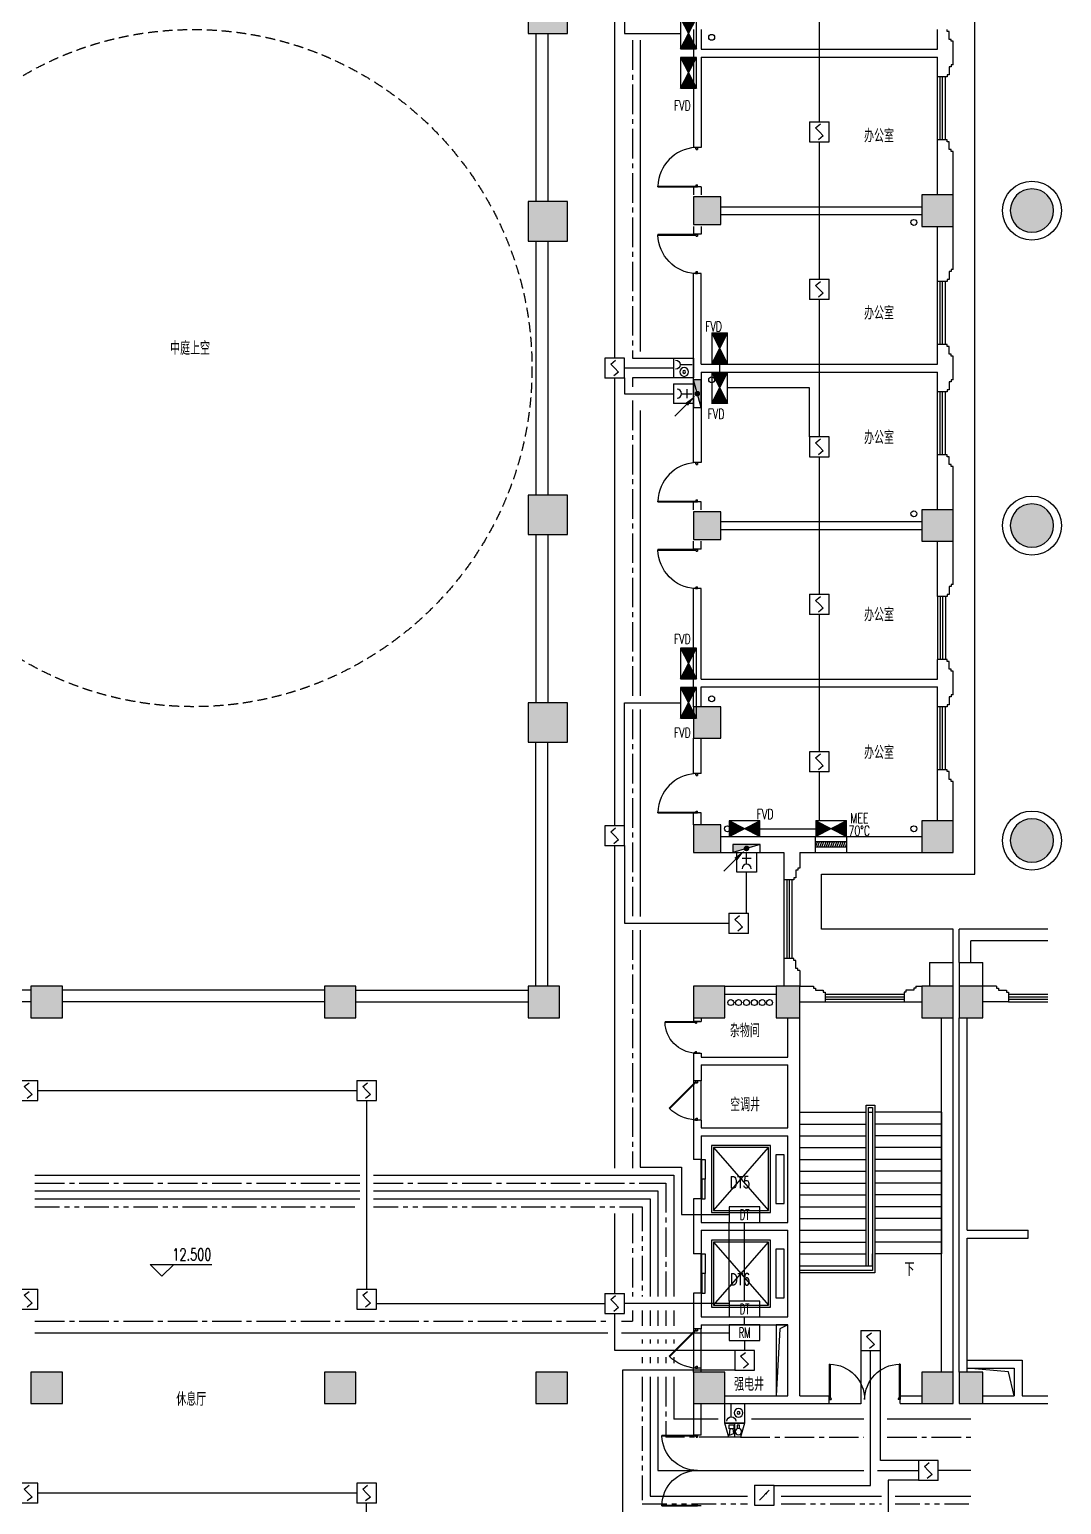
# Model space of a CAD drawing. Extents: x 190999 to 918899, y -200814 to 215286.
# Drawn here: x 704485 to 730699, y -165361 to -127896 of the extents above; entities that cross this region are included whole.
import ezdxf
from ezdxf.enums import TextEntityAlignment as Align

# ---------------------------------------------------------------- set-up
doc = ezdxf.new("R2010")
doc.units = 0
doc.header["$LTSCALE"] = 1000
doc.header["$MEASUREMENT"] = 0
for name, pattern in [('CENTER2', [1.125, 0.75, -0.125, 0.125, -0.125]), ('HIDDEN', [0.375, 0.25, -0.125]), ('PHANTOM2', [1.25, 0.625, -0.125, 0.125, -0.125, 0.125, -0.125])]:
    doc.linetypes.add(name, pattern=pattern)
for name, color, linetype in [('00-EQUIP', 3, 'Continuous'), ('00-LWIRE', 4, 'Continuous'), ('00-WIRE-4', 6, 'Continuous'), ('A-卫生间', 250, 'Continuous'), ('A-墙线', 2, 'Continuous'), ('A-外包装修', 250, 'Continuous'), ('A-外窗', 145, 'Continuous'), ('A-门', 167, 'Continuous'), ('COLUMN', 2, 'Continuous'), ('DIM_ELEV', 3, 'Continuous'), ('DIM_SYMB', 3, 'Continuous'), ('EQUIP_消火栓', 1, 'Continuous'), ('PUB_HATCH', 250, 'Continuous'), ('PUB_TEXT', 7, 'Continuous'), ('STAIR', 5, 'Continuous'), ('WALL', 2, 'Continuous'), ('WINDOW', 177, 'Continuous'), ('房间名称', 7, 'Continuous'), ('暖通-风-说明', 3, 'Continuous'), ('洞口线', 165, 'Continuous'), ('电井开洞', 97, 'Continuous'), ('雨水管', 151, 'Continuous')]:
    doc.layers.add(name, color=color, linetype=linetype)
doc.styles.add('_COMPLEX', font='COMPLEX.shx', dxfattribs={"width": 0.5})
doc.styles.add('_TCH_DIM', font='SIMPLEX', dxfattribs={"bigfont": 'GBCBIG'})
doc.styles.add('HZ-ZGBZ', font='romanc.shx', dxfattribs={"width": 0.65})
doc.styles.get("Standard").update_dxf_attribs({"font": 'simhei.ttf'})
doc.styles.add('XXK', font='romans.shx', dxfattribs={"width": 0.75, "bigfont": 'hzf.shx'})
doc.linetypes.add('4INE', pattern='A,1,-0.15,["4",XXK,S=0.3,R=0,X=-0.1,Y=-0.1],-0.25', length=1.4)
doc.linetypes.add('BIG-DLINE', pattern='A,1,-0.15,["D",XXK,S=0.2,R=0,X=-0.1,Y=-0.09],-0.2', length=1.35)

# ---------------------------------------------------------------- blocks, each defined once
blk = doc.blocks.new('m1800')
at = {"layer": 'A-墙线'}
for p, q in [((-900, -100), (-900, 100)), ((900, -100), (900, 100))]:
    blk.add_line(p, q, dxfattribs=at)
at = {"layer": 'A-门'}
for p, q in [((-900, 900), (-900, 0)), ((-900, 900), (-880, 900)), ((-880, 900), (-880, 50)), ((880, 900), (880, 50)), ((900, 900), (880, 900)), ((900, 900), (900, 0)), ((-900, 50), (-870, 50)), ((-900, 0), (-850, 0)), ((-870, 50), (-870, 30)), ((-870, 30), (-850, 30)), ((-850, 30), (-850, 0)), ((850, 30), (850, 0)), ((870, 30), (850, 30)), ((900, 0), (850, 0)), ((870, 50), (870, 30)), ((900, 50), (870, 50))]:
    blk.add_line(p, q, dxfattribs=at)
for centre, start, end in [((-900, 0), 0, 88.7267), ((900, 0), 91.2733, 180)]:
    blk.add_arc(centre, 900, start, end, dxfattribs=at)
blk = doc.blocks.new('$TwtSys$00000434')
for p, q in [((-0.5, 0.5), (-0.5, -0.5)), ((-0.5, -0.5), (0.5, 0.5)), ((0.5, 0.5), (-0.5, 0.5)), ((0.5, -0.5), (0.5, 0.5)), ((-0.5, -0.5), (0.5, -0.5))]:
    blk.add_line(p, q)
blk.add_solid([(0.5, -0.5), (0.5, 0.5), (-0.5, -0.5)])
blk = doc.blocks.new('bfm01')
at = {"layer": 'A-墙线'}
for p, q in [((-200, 0), (0, 0)), ((-200, -1000), (0, -1000))]:
    blk.add_line(p, q, dxfattribs=at)
at = {"layer": 'A-门'}
for p, q in [((-200, -1000), (-200, 0)), ((-100, 0), (-100, -50)), ((-70, -50), (-100, -50)), ((-50, -30), (-70, -30)), ((-70, -30), (-70, -50)), ((-64, -44), (-50, -30)), ((-64, -44), (603, -711)), ((-50, 0), (-50, -30)), ((-50, -30), (617, -697)), ((0, 0), (0, -1000)), ((-70, -950), (-100, -950)), ((-100, -1000), (-100, -950)), ((-50, -1000), (-100, -1000)), ((-70, -970), (-70, -950)), ((-50, -970), (-70, -970)), ((-50, -1000), (-50, -970))]:
    blk.add_line(p, q, dxfattribs=at)
blk.add_arc((-100, 0), 1000, 272.866, 315.8103, dxfattribs=at)
blk = doc.blocks.new('m1000')
at = {"layer": 'A-墙线'}
for p, q in [((0, 0), (0, 200)), ((1000, 0), (1000, 200))]:
    blk.add_line(p, q, dxfattribs=at)
at = {"layer": 'A-门'}
for p, q in [((0, 1100), (0, 100)), ((0, 1100), (20, 1100)), ((20, 1100), (20, 150)), ((0, 150), (30, 150)), ((0, 100), (50, 100)), ((30, 150), (30, 130)), ((30, 130), (50, 130)), ((50, 130), (50, 100)), ((950, 130), (950, 100)), ((970, 130), (950, 130)), ((1000, 100), (950, 100)), ((970, 150), (970, 130)), ((1000, 150), (970, 150)), ((1000, 150), (1000, 100))]:
    blk.add_line(p, q, dxfattribs=at)
blk.add_arc((0, 100), 1000, 2.866, 88.854, dxfattribs=at)
blk = doc.blocks.new('$WINLIB2D$00000039')
at = {"color": 0}
for p, q in [((0.5, 0.5), (-0.5, 0.5)), ((-0.5, 0.167), (0.5, 0.167)), ((-0.452, -0.167), (-0.5, 0.084)), ((-0.384, -0.167), (-0.448, 0.167)), ((-0.316, -0.167), (-0.38, 0.167)), ((-0.248, -0.167), (-0.312, 0.167)), ((-0.18, -0.167), (-0.244, 0.167)), ((-0.112, -0.167), (-0.176, 0.167)), ((-0.044, -0.167), (-0.108, 0.167)), ((0.024, -0.167), (-0.04, 0.167)), ((0.092, -0.167), (0.028, 0.167)), ((0.16, -0.167), (0.096, 0.167)), ((0.228, -0.167), (0.164, 0.167)), ((0.296, -0.167), (0.232, 0.167)), ((0.364, -0.167), (0.3, 0.167)), ((0.432, -0.167), (0.368, 0.167)), ((0.5, -0.167), (0.436, 0.167)), ((-0.5, -0.167), (0.5, -0.167)), ((0.5, -0.5), (-0.5, -0.5))]:
    blk.add_line(p, q, dxfattribs=at)
blk = doc.blocks.new('_FZH')
blk.add_lwpolyline([(-0.5, -0.5), (0.5, -0.5), (0.5, 0.5), (-0.5, 0.5)], close=True)
at = {"layer": 'PUB_HATCH'}
blk.add_solid([(-0.5, -0.5), (0.5, -0.5), (-0.5, 0.5), (0.5, 0.5)], dxfattribs=at)
blk = doc.blocks.new('_LINKPT1')
at = {"color": 0}
blk.add_line((0, 0), (0, 0), dxfattribs=at)
blk = doc.blocks.new('3S1KCGW2')
for p, q in [((0.5, 0.5), (-0.5, 0.5)), ((-0.5, 0.5), (-0.5, -0.5)), ((-0.2, 0.2), (0.05, 0.4)), ((0, 0), (-0.2, 0.2)), ((0, 0), (0.2, -0.2)), ((0.5, -0.5), (0.5, 0.5)), ((-0.5, -0.5), (0.5, -0.5)), ((0.2, -0.2), (-0.05, -0.4))]:
    blk.add_line(p, q)
at = {"const_width": 0.04, "flags": 128}
blk.add_lwpolyline([(-0.5, -0.5), (-0.5, 0.5), (0.5, 0.5), (0.5, -0.5)], close=True, dxfattribs=at)
at = {"xscale": 0.002, "yscale": 0.002, "zscale": 0.002}
for p in [(-0.5, 0), (0, 0.5), (0.5, 0), (0, -0.5)]:
    blk.add_blockref('_LINKPT1', p, dxfattribs=at)
at = {"flags": 9}
blk.add_attdef('A', (0, 0), '', height=0.00002, dxfattribs=at)
blk = doc.blocks.new('3T1W6ZCM')
for p, q in [((0.5, 0.5), (-0.5, 0.5)), ((-0.5, 0.5), (-0.5, -0.5)), ((-0.178, 0.172), (-0.178, -0.443)), ((0.5, -0.5), (0.5, 0.5)), ((-0.5, -0.5), (0.5, -0.5))]:
    blk.add_line(p, q)
at = {"const_width": 0.04}
blk.add_lwpolyline([(-0.5, 0.5), (-0.5, -0.5), (0.5, -0.5), (0.5, 0.5)], close=True, dxfattribs=at)
for radius in [0.222, 0.074]:
    blk.add_circle((0.197, -0.03), radius)
blk.add_arc((-0.178, 0.403), 0.231, 180, 0)
at = {"xscale": 0.002, "yscale": 0.002, "zscale": 0.002}
for p in [(-0.5, 0), (0, 0.5), (0.5, 0), (0, -0.5)]:
    blk.add_blockref('_LINKPT1', p, dxfattribs=at)
at = {"flags": 9}
blk.add_attdef('A', (0, 0), '', height=0.00002, dxfattribs=at)
blk = doc.blocks.new('J62IR8YJ')
for p, q in [((-0.5, 1), (0.5, 1)), ((-0.5, 0), (-0.5, 1)), ((0.5, 1), (0.5, 0)), ((0.5, 0), (-0.5, 0)), ((-0.231, 0.312), (0.231, 0.312)), ((0, 0.598), (0, 0.06))]:
    blk.add_line(p, q)
at = {"const_width": 0.04, "flags": 128}
blk.add_lwpolyline([(-0.5, 0), (-0.5, 1), (0.5, 1), (0.5, 0)], close=True, dxfattribs=at)
blk.add_arc((0, 0.829), 0.231, 180, 0)
at = {"xscale": 0.002, "yscale": 0.00200000000000955, "zscale": 0.002}
for p in [(0, 1), (-0.5, 0.5), (0, 0), (0.5, 0.5)]:
    blk.add_blockref('_LINKPT1', p, dxfattribs=at)
at = {"flags": 9}
blk.add_attdef('A', (0, 0), '', height=0.00002, dxfattribs=at)
blk = doc.blocks.new('6A2OE7N0')
for p, q in [((-0.3, 0.35), (-0.5, -0.35)), ((0.3, 0.35), (-0.3, 0.35)), ((-0.246, -0.061), (-0.286, 0.259)), ((-0.286, 0.259), (-0.046, 0.179)), ((-0.046, 0.179), (-0.086, -0.061)), ((0, 0.35), (0, -0.35)), ((0.5, -0.35), (0.3, 0.35)), ((-0.5, -0.35), (0.5, -0.35)), ((-0.286, -0.061), (-0.286, -0.261)), ((-0.046, -0.061), (-0.286, -0.061)), ((-0.286, -0.261), (-0.046, -0.261)), ((-0.046, -0.261), (-0.046, -0.061)), ((0.13, -0.244), (0.13, -0.072)), ((0.25, -0.244), (0.13, -0.244)), ((0.25, -0.072), (0.25, -0.244))]:
    blk.add_line(p, q)
at = {"const_width": 0.04, "flags": 128}
blk.add_lwpolyline([(-0.5, -0.35), (-0.3, 0.35), (0.3, 0.35), (0.5, -0.35)], close=True, dxfattribs=at)
blk.add_circle((0.19, 0.076), 0.16)
at = {"xscale": 0.002, "yscale": 0.002, "zscale": 0.002}
for p in [(-0.4, 0), (0, 0.35), (0.4, 0), (0, -0.35)]:
    blk.add_blockref('_LINKPT1', p, dxfattribs=at)
at = {"flags": 9}
blk.add_attdef('A', (0, 0), '', height=0.00002, dxfattribs=at)
blk = doc.blocks.new('6H2KALM6')
for p, q in [((-0.78, 0.4), (0.78, -0.4)), ((0.78, 0.4), (-0.78, -0.4)), ((0.78, 0.4), (-0.78, 0.4)), ((-0.78, 0.4), (-0.78, -0.4)), ((0.78, -0.4), (0.78, 0.4)), ((-0.78, -0.4), (0.78, -0.4))]:
    blk.add_line(p, q)
at = {"const_width": 0.04}
blk.add_lwpolyline([(-0.78, 0.4), (-0.78, -0.4), (0.78, -0.4), (0.78, 0.4)], close=True, dxfattribs=at)
for points in [[(-0.78, 0.4), (0, 0), (-0.78, -0.4)], [(0.78, 0.4), (0, 0), (0.78, -0.4)]]:
    blk.add_solid(points)
at = {"xscale": 0.002, "yscale": 0.002, "zscale": 0.002}
for p in [(-0.78, 0), (0, 0.4), (0.78, 0), (0, -0.4)]:
    blk.add_blockref('_LINKPT1', p, dxfattribs=at)
at = {"flags": 9}
blk.add_attdef('A', (0, 0), '', height=0.00002, dxfattribs=at)
blk = doc.blocks.new('3S2OQ2I8')
for p, q in [((-0.5, 0.5), (0.5, 0.5)), ((-0.5, -0.5), (-0.5, 0.5)), ((-0.25, -0.25), (0.25, 0.25)), ((0.5, 0.5), (0.5, -0.5)), ((0.5, -0.5), (-0.5, -0.5))]:
    blk.add_line(p, q)
at = {"const_width": 0.04, "flags": 128}
blk.add_lwpolyline([(-0.5, -0.5), (-0.5, 0.5), (0.5, 0.5), (0.5, -0.5)], close=True, dxfattribs=at)
blk.add_solid([(0.25, 0.25), (0.021, 0.097), (0.097, 0.029)])
at = {"xscale": 0.002, "yscale": 0.002, "zscale": 0.002}
for p in [(-0.5, 0), (0, 0.5), (0.5, 0), (0, -0.5)]:
    blk.add_blockref('_LINKPT1', p, dxfattribs=at)
at = {"flags": 9}
blk.add_attdef('A', (0, 0), '', height=0.00002, dxfattribs=at)
blk = doc.blocks.new('6A2DRK5Q')
for p, q in [((0.78, 0.4), (-0.78, 0.4)), ((-0.78, 0.4), (-0.78, -0.4)), ((0.78, -0.4), (0.78, 0.4)), ((-0.78, -0.4), (0.78, -0.4))]:
    blk.add_line(p, q)
at = {"xscale": 0.002, "yscale": 0.002, "zscale": 0.002}
for p in [(-0.78, 0), (0, 0.4), (0.78, 0), (0, -0.4)]:
    blk.add_blockref('_LINKPT1', p, dxfattribs=at)
at = {"style": '_COMPLEX', "width": 0.6, "flags": 8}
blk.add_attdef('$TEXT$', text='', height=0.52, dxfattribs=at).set_placement((0, 0), align=Align.MIDDLE_CENTER)
at = {"flags": 9}
blk.add_attdef('A', (0, 0), '', height=0.00002, dxfattribs=at)
blk = doc.blocks.new('_WRLD10L')
for p, q in [((1.15, 1.15), (0.55, 0.55)), ((0.104, 0.104), (0.104, 0.104)), ((-0.104, -0.104), (-0.104, -0.104))]:
    blk.add_line(p, q)
at = {"const_width": 0.142}
blk.add_lwpolyline([(-0.071, 0, 1), (0.071, 0, 1)], format="xyb", close=True, dxfattribs=at)
blk.add_solid([(0.62, 0.48), (0.48, 0.62), (0.1, 0.1)])
at = {"width": 0.8, "flags": 9}
blk.add_attdef('A', (0, 0), '', height=0.00002, dxfattribs=at)

msp = doc.modelspace()

# ---------------------------------------------------------------- hatches: boundary and pattern name
at = {"layer": 'PUB_HATCH'}
for points in [[(721348.5, -132846.3), (722048.5, -132846.3), (722048.5, -132146.3), (721348.5, -132146.3)], [(727148.5, -132896.3), (727948.5, -132896.3), (727948.5, -132096.3), (727148.5, -132096.3)], [(730498.5, -132496.3, 1), (729398.5, -132496.3, 1)], [(727148.5, -140096.3), (727148.5, -140896.3), (727948.5, -140896.3), (727948.5, -140096.3)], [(730498.5, -140496.3, 1), (729398.5, -140496.3, 1)], [(721348.5, -140146.3), (721348.5, -140846.3), (722048.5, -140846.3), (722048.5, -140146.3)], [(721348.5, -145096.3), (721348.5, -145896.3), (722048.5, -145896.3), (722048.5, -145096.3)], [(730498.5, -148496.3, 1), (729398.5, -148496.3, 1)], [(721348.5, -148096.3), (721348.5, -148796.3), (722048.5, -148796.3), (722048.5, -148096.3)], [(727148.5, -147996.3), (727148.5, -148796.3), (727948.5, -148796.3), (727948.5, -147996.3)], [(704520.6, -152196.3), (704520.6, -152996.3), (705320.6, -152996.3), (705320.6, -152196.3)], [(712776.5, -152196.3), (711976.5, -152196.3), (711976.5, -152996.3), (712776.5, -152996.3)], [(717148.5, -152196.3), (717148.5, -152996.3), (717948.5, -152996.3), (717948.5, -152196.3)], [(721348.5, -152196.3), (721348.5, -152996.3), (722148.5, -152996.3), (722148.5, -152196.3)], [(723448.5, -152196.3), (723448.5, -152996.3), (724048.5, -152996.3), (724048.5, -152196.3)], [(727148.5, -152196.3), (727148.5, -152996.3), (727948.5, -152996.3), (727948.5, -152196.3)], [(728098.5, -152196.3), (728098.5, -152996.3), (728698.5, -152996.3), (728698.5, -152196.3)], [(704520.6, -161996.3), (704520.6, -162796.3), (705320.6, -162796.3), (705320.6, -161996.3)], [(712776.5, -161996.3), (711976.5, -161996.3), (711976.5, -162796.3), (712776.5, -162796.3)], [(717348.5, -162796.3), (718148.5, -162796.3), (718148.5, -161996.3), (717348.5, -161996.3)], [(721348.5, -161996.3), (721348.5, -162796.3), (722148.5, -162796.3), (722148.5, -161996.3)], [(727148.5, -161996.3), (727148.5, -162796.3), (727948.5, -162796.3), (727948.5, -161996.3)], [(728098.5, -161996.3), (728098.5, -162796.3), (728698.5, -162796.3), (728698.5, -161996.3)]]:
    msp.add_hatch(color=256, dxfattribs=at).paths.add_polyline_path(points)

# ---------------------------------------------------------------- linework, layer by layer
at = {"layer": '00-WIRE-4'}
for p, q in [((719348.5, -136246.3), (719348.5, -124866.3)), ((719598.5, -124866.3), (719598.5, -127996.3)), ((724548.5, -130246.3), (724548.5, -126746.3)), ((719598.5, -127996.3), (721023.5, -127996.3)), ((724548.5, -134246.3), (724548.5, -130746.3)), ((724548.5, -138246.3), (724548.5, -134746.3)), ((719798.5, -136246.3), (720848.5, -136246.3)), ((720848.5, -136496.3), (719598.5, -136496.3)), ((722017, -136606.3), (722017, -136386.3)), ((719348.5, -148126.3), (719348.5, -136746.3)), ((719598.5, -136746.3), (719598.5, -137146.3)), ((720848.5, -136746.3), (719798.5, -136746.3)), ((724298.5, -136996.3), (722217, -136996.3)), ((724298.5, -138246.3), (724298.5, -136996.3)), ((719598.5, -137146.3), (720848.5, -137146.3)), ((724548.5, -142246.3), (724548.5, -138746.3)), ((724548.5, -146246.3), (724548.5, -142746.3)), ((719598.5, -148126.3), (719598.5, -144996.3)), ((719598.5, -144996.3), (721023.5, -144996.3)), ((724548.5, -147996.3), (724548.5, -146746.3)), ((722881.5, -148196.3), (724458.5, -148196.3)), ((719348.5, -156821.3), (719348.5, -148626.3)), ((719598.5, -148626.3), (719598.5, -150598)), ((722698.5, -150348), (722698.5, -149296.3)), ((719598.5, -150598), (722248.5, -150598)), ((704698.5, -154846.3), (712798.5, -154846.3)), ((713048.5, -155096.3), (713048.5, -159896.3)), ((704623.5, -157396.3), (712873.5, -157396.3)), ((713223.5, -157396.3), (720448.3, -157396.3)), ((720448.3, -157396.3), (720448.3, -160081.3)), ((719348.5, -160006.3), (719348.5, -157971.3)), ((722258.5, -160196.3), (722258.5, -158196.3)), ((713298.5, -160256.3), (719098.5, -160256.3)), ((722258.5, -160256.3), (719598.5, -160256.3)), ((719348.5, -161446.3), (719348.5, -160506.3)), ((720448.3, -160431.3), (720448.3, -160821.3)), ((722398.5, -161446.3), (719348.5, -161446.3)), ((720448.3, -161171.3), (720448.3, -161271.3)), ((722648.5, -161196.3), (722648.5, -161446.3)), ((725598.5, -161446.3), (725598.5, -162801.3)), ((725848.5, -164874.9), (725848.5, -161446.3)), ((726098.5, -164246.3), (726098.5, -161446.3)), ((720448.3, -161621.3), (720448.3, -161771.3)), ((722398.5, -161946.3), (719545.8, -161946.3)), ((719545.8, -161946.3), (719545.8, -170136.1)), ((720448.3, -162121.3), (720448.3, -164496.3)), ((725598.5, -162801.3), (722648.5, -162801.3)), ((727065.2, -164246.3), (726098.5, -164246.3)), ((720448.3, -164496.3), (725673.5, -164496.3)), ((726023.5, -164496.3), (727065.2, -164496.3)), ((726298.5, -164746.3), (726298.5, -167036.6)), ((727065.2, -164746.3), (726298.5, -164746.3)), ((728398.5, -164496.3), (727565.2, -164496.3)), ((712798.5, -165071.3), (704698.5, -165071.3)), ((723398.9, -164874.9), (725848.5, -164874.9)), ((713048.5, -169371.3), (713048.5, -165321.3))]:
    msp.add_line(p, q, dxfattribs=at)
at = {"layer": '00-WIRE-4', "linetype": 'CENTER2'}
for p, q in [((719798.5, -128171.3), (719798.5, -136246.3)), ((719798.5, -136746.3), (719798.5, -136971.3)), ((719798.5, -137321.3), (719798.5, -144821.3)), ((719798.5, -145171.3), (719798.5, -150423)), ((719798.5, -150773), (719798.5, -156821.3)), ((704623.5, -157196.3), (712873.5, -157196.3)), ((713223.5, -157196.3), (720648.5, -157196.3)), ((720648.5, -157196.3), (720648.5, -160081.3)), ((719798.5, -157971.3), (719798.5, -160081.3)), ((704623.5, -160706.3), (719173.5, -160706.3)), ((719523.5, -160706.3), (719798.5, -160706.3)), ((719798.5, -160431.3), (719798.5, -160706.3)), ((720648.5, -160431.3), (720648.5, -160821.3)), ((720648.5, -161171.3), (720648.5, -161271.3)), ((720648.5, -161621.3), (720648.5, -161771.3)), ((720648.5, -162121.3), (720648.5, -163646.3)), ((722248.5, -163646.3), (720648.5, -163646.3)), ((722543.1, -163646.3), (725673.5, -163646.3)), ((726273.5, -163646.3), (728398.5, -163646.3))]:
    msp.add_line(p, q, dxfattribs=at)
at = {"layer": '00-WIRE-4', "linetype": '4INE'}
for p, q in [((719998.5, -128171.3), (719998.5, -136071.3)), ((719998.5, -137571.3), (719998.5, -144821.3)), ((719998.5, -145171.3), (719998.5, -150423)), ((719998.5, -150773), (719998.5, -156796.3)), ((719998.5, -156796.3), (721048.5, -156796.3)), ((721048.5, -156796.3), (721048.5, -157996.3)), ((704623.5, -156996.3), (712873.5, -156996.3)), ((713223.5, -156996.3), (720848.5, -156996.3)), ((720848.5, -156996.3), (720848.5, -160081.3)), ((721048.5, -157996.3), (722258.5, -157996.3)), ((722648.5, -160196.3), (722648.5, -158196.3)), ((720848.5, -160431.3), (720848.5, -160821.3)), ((722648.5, -160796.3), (722648.5, -160596.3)), ((704623.5, -160996.3), (719173.5, -160996.3)), ((719523.5, -160996.3), (722258.5, -160996.3)), ((720848.5, -161171.3), (720848.5, -161271.3)), ((720848.5, -161621.3), (720848.5, -161771.3)), ((720848.5, -162121.3), (720848.5, -163196.3)), ((721973.5, -163196.3), (720848.5, -163196.3)), ((725673.5, -163196.3), (722823.5, -163196.3)), ((728398.5, -163196.3), (726273.5, -163196.3))]:
    msp.add_line(p, q, dxfattribs=at)
at = {"layer": '00-WIRE-4', "linetype": 'BIG-DLINE'}
for p, q in [((704623.5, -157596.3), (712873.5, -157596.3)), ((713223.5, -157596.3), (720248.3, -157596.3)), ((720248.3, -157596.3), (720248.3, -160081.3)), ((720248.3, -160431.3), (720248.3, -160821.3)), ((720248.3, -161171.3), (720248.3, -161271.3)), ((720248.3, -161621.3), (720248.3, -161771.3)), ((720248.3, -162121.3), (720248.3, -165146.3)), ((720248.3, -165146.3), (722723.9, -165146.3)), ((723573.9, -165146.3), (726123.5, -165146.3)), ((726473.5, -165146.3), (728398.5, -165146.3))]:
    msp.add_line(p, q, dxfattribs=at)
at = {"layer": '00-WIRE-4', "linetype": 'PHANTOM2'}
for p, q in [((704623.5, -157796.3), (712873.5, -157796.3)), ((713223.5, -157796.3), (720048.3, -157796.3)), ((720048.3, -157796.3), (720048.3, -160081.3)), ((720048.3, -160431.3), (720048.3, -160821.3)), ((720048.3, -161171.3), (720048.3, -161271.3)), ((720048.3, -161621.3), (720048.3, -161771.3)), ((720048.3, -162121.3), (720048.3, -165346.3)), ((720048.3, -165346.3), (722723.9, -165346.3)), ((723573.9, -165346.3), (726123.5, -165346.3)), ((726473.5, -165346.3), (728398.5, -165346.3))]:
    msp.add_line(p, q, dxfattribs=at)
at = {"layer": 'A-卫生间', "linetype": 'HIDDEN'}
msp.add_circle((708648.5, -136496.3), 8600, dxfattribs=at)
at = {"layer": 'A-墙线'}
for p, q in [((721348.5, -127896.3), (721348.5, -130896.3)), ((721548.5, -127896.3), (721548.5, -128396.3)), ((727548.5, -128396.3), (727548.5, -127896.3)), ((727798.5, -127946.3), (727798.5, -127896.3)), ((727848.5, -127946.3), (727798.5, -127946.3)), ((727848.5, -128146.3), (727848.5, -127946.3)), ((721548.5, -128396.3), (727548.5, -128396.3)), ((727898.5, -128146.3), (727848.5, -128146.3)), ((727898.5, -128196.3), (727898.5, -128146.3)), ((727948.5, -128196.3), (727898.5, -128196.3)), ((727948.5, -128796.3), (727948.5, -128196.3)), ((721548.5, -128596.3), (727548.5, -128596.3)), ((721548.5, -128596.3), (721548.5, -130896.3)), ((727548.5, -129096.3), (727548.5, -128596.3)), ((727898.5, -128846.3), (727848.5, -128846.3)), ((727848.5, -128846.3), (727848.5, -129046.3)), ((727948.5, -128796.3), (727898.5, -128796.3)), ((727898.5, -128796.3), (727898.5, -128846.3)), ((727798.5, -129096.3), (727548.5, -129096.3)), ((727798.5, -129046.3), (727798.5, -129096.3)), ((727848.5, -129046.3), (727798.5, -129046.3)), ((727548.5, -132096.3), (727548.5, -130696.3)), ((727798.5, -130696.3), (727548.5, -130696.3)), ((727798.5, -130746.3), (727798.5, -130696.3)), ((727848.5, -130746.3), (727798.5, -130746.3)), ((727848.5, -130946.3), (727848.5, -130746.3)), ((727898.5, -130946.3), (727848.5, -130946.3)), ((727898.5, -130996.3), (727898.5, -130946.3)), ((727948.5, -130996.3), (727898.5, -130996.3)), ((727948.5, -132096.3), (727948.5, -130996.3)), ((721348.5, -131896.3), (721348.5, -132096.3)), ((721548.5, -131896.3), (721548.5, -132096.3)), ((722048.5, -132396.3), (727148.5, -132396.3)), ((722048.5, -132596.3), (727148.5, -132596.3)), ((721348.5, -132896.3), (721348.5, -133096.3)), ((721548.5, -132896.3), (721548.5, -133096.3)), ((727548.5, -134296.3), (727548.5, -132896.3)), ((727948.5, -133996.3), (727948.5, -132896.3)), ((721348.5, -138896.3), (721348.5, -134096.3)), ((721548.5, -136396.3), (721548.5, -134096.3)), ((727898.5, -134046.3), (727848.5, -134046.3)), ((727848.5, -134046.3), (727848.5, -134246.3)), ((727948.5, -133996.3), (727898.5, -133996.3)), ((727898.5, -133996.3), (727898.5, -134046.3)), ((727798.5, -134296.3), (727548.5, -134296.3)), ((727798.5, -134246.3), (727798.5, -134296.3)), ((727848.5, -134246.3), (727798.5, -134246.3)), ((727548.5, -136396.3), (727548.5, -135896.3)), ((727798.5, -135896.3), (727548.5, -135896.3)), ((727798.5, -135946.3), (727798.5, -135896.3)), ((727848.5, -135946.3), (727798.5, -135946.3)), ((727848.5, -136146.3), (727848.5, -135946.3)), ((727898.5, -136146.3), (727848.5, -136146.3)), ((727898.5, -136196.3), (727898.5, -136146.3)), ((727948.5, -136196.3), (727898.5, -136196.3)), ((727948.5, -136796.3), (727948.5, -136196.3)), ((721548.5, -136396.3), (727548.5, -136396.3)), ((721548.5, -136596.3), (727548.5, -136596.3)), ((721548.5, -136596.3), (721548.5, -138896.3)), ((727548.5, -137096.3), (727548.5, -136596.3)), ((727798.5, -137096.3), (727548.5, -137096.3)), ((727798.5, -137046.3), (727798.5, -137096.3)), ((727848.5, -137046.3), (727798.5, -137046.3)), ((727898.5, -136846.3), (727848.5, -136846.3)), ((727848.5, -136846.3), (727848.5, -137046.3)), ((727948.5, -136796.3), (727898.5, -136796.3)), ((727898.5, -136796.3), (727898.5, -136846.3)), ((727548.5, -140096.3), (727548.5, -138696.3)), ((727798.5, -138696.3), (727548.5, -138696.3)), ((727798.5, -138746.3), (727798.5, -138696.3)), ((727848.5, -138746.3), (727798.5, -138746.3)), ((727848.5, -138946.3), (727848.5, -138746.3)), ((727898.5, -138946.3), (727848.5, -138946.3)), ((727898.5, -138996.3), (727898.5, -138946.3)), ((727948.5, -138996.3), (727898.5, -138996.3)), ((727948.5, -140096.3), (727948.5, -138996.3)), ((721348.5, -140096.3), (721348.5, -139896.3)), ((721548.5, -140096.3), (721548.5, -139896.3)), ((722048.5, -140396.3), (727148.5, -140396.3)), ((722048.5, -140596.3), (727148.5, -140596.3)), ((721348.5, -141096.3), (721348.5, -140896.3)), ((721548.5, -141096.3), (721548.5, -140896.3)), ((727548.5, -142296.3), (727548.5, -140896.3)), ((727948.5, -141996.3), (727948.5, -140896.3)), ((721348.5, -145096.3), (721348.5, -142096.3)), ((721548.5, -144396.3), (721548.5, -142096.3)), ((727798.5, -142296.3), (727548.5, -142296.3)), ((727798.5, -142246.3), (727798.5, -142296.3)), ((727848.5, -142246.3), (727798.5, -142246.3)), ((727898.5, -142046.3), (727848.5, -142046.3)), ((727848.5, -142046.3), (727848.5, -142246.3)), ((727948.5, -141996.3), (727898.5, -141996.3)), ((727898.5, -141996.3), (727898.5, -142046.3)), ((727548.5, -144396.3), (727548.5, -143896.3)), ((727798.5, -143896.3), (727548.5, -143896.3)), ((727798.5, -143946.3), (727798.5, -143896.3)), ((727848.5, -143946.3), (727798.5, -143946.3)), ((727848.5, -144146.3), (727848.5, -143946.3)), ((727898.5, -144146.3), (727848.5, -144146.3)), ((727898.5, -144196.3), (727898.5, -144146.3)), ((727948.5, -144196.3), (727898.5, -144196.3)), ((727948.5, -144796.3), (727948.5, -144196.3)), ((721548.5, -144396.3), (727548.5, -144396.3)), ((721548.5, -144596.3), (727548.5, -144596.3)), ((721548.5, -145096.3), (721548.5, -144596.3)), ((727548.5, -145096.3), (727548.5, -144596.3)), ((727898.5, -144846.3), (727848.5, -144846.3)), ((727848.5, -144846.3), (727848.5, -145046.3)), ((727948.5, -144796.3), (727898.5, -144796.3)), ((727898.5, -144796.3), (727898.5, -144846.3)), ((727798.5, -145096.3), (727548.5, -145096.3)), ((727798.5, -145046.3), (727798.5, -145096.3)), ((727848.5, -145046.3), (727798.5, -145046.3)), ((721348.5, -146796.3), (721348.5, -145896.3)), ((721548.5, -146796.3), (721548.5, -145896.3)), ((727548.5, -147996.3), (727548.5, -146696.3)), ((727798.5, -146696.3), (727548.5, -146696.3)), ((727798.5, -146746.3), (727798.5, -146696.3)), ((727848.5, -146746.3), (727798.5, -146746.3)), ((727848.5, -146946.3), (727848.5, -146746.3)), ((727898.5, -146946.3), (727848.5, -146946.3)), ((727898.5, -146996.3), (727898.5, -146946.3)), ((727948.5, -146996.3), (727898.5, -146996.3)), ((727948.5, -147996.3), (727948.5, -146996.3)), ((721348.5, -148096.3), (721348.5, -147796.3)), ((721548.5, -148096.3), (721548.5, -147796.3)), ((722048.5, -148396.3), (724448.5, -148396.3)), ((725248.5, -148396.3), (727148.5, -148396.3)), ((722048.5, -148796.3), (723648.5, -148796.3)), ((723648.5, -148796.3), (723648.5, -149496.3)), ((724048.5, -148796.3), (724048.5, -149196.3)), ((724048.5, -148796.3), (724448.5, -148796.3)), ((725248.5, -148796.3), (727148.5, -148796.3)), ((723898.5, -149446.3), (723898.5, -149496.3)), ((723948.5, -149446.3), (723898.5, -149446.3)), ((723998.5, -149246.3), (723948.5, -149246.3)), ((723948.5, -149246.3), (723948.5, -149446.3)), ((724048.5, -149196.3), (723998.5, -149196.3)), ((723998.5, -149196.3), (723998.5, -149246.3)), ((723898.5, -149496.3), (723648.5, -149496.3)), ((723648.5, -151496.3), (723648.5, -152196.3)), ((723898.5, -151496.3), (723648.5, -151496.3)), ((723898.5, -151546.3), (723898.5, -151496.3)), ((723948.5, -151546.3), (723898.5, -151546.3)), ((723948.5, -151746.3), (723948.5, -151546.3)), ((727348.5, -151596.3), (727948.5, -151596.3)), ((727348.5, -151596.3), (727348.5, -152196.3)), ((727948.5, -152196.3), (727948.5, -151596.3)), ((728098.5, -151596.3), (728698.5, -151596.3)), ((728098.5, -151596.3), (728098.5, -152196.3)), ((728698.5, -152196.3), (728698.5, -151596.3)), ((723998.5, -151746.3), (723948.5, -151746.3)), ((723998.5, -151796.3), (723998.5, -151746.3)), ((724048.5, -151796.3), (723998.5, -151796.3)), ((724048.5, -151796.3), (724048.5, -152196.3)), ((722148.5, -152196.3), (723448.5, -152196.3)), ((722148.5, -152396.3), (723448.5, -152396.3)), ((724048.5, -152196.3), (724398.5, -152196.3)), ((724398.5, -152196.3), (724398.5, -152246.3)), ((724398.5, -152246.3), (724448.5, -152246.3)), ((724448.5, -152246.3), (724448.5, -152296.3)), ((724448.5, -152296.3), (724648.5, -152296.3)), ((724648.5, -152296.3), (724648.5, -152346.3)), ((724648.5, -152346.3), (724698.5, -152346.3)), ((724698.5, -152346.3), (724698.5, -152596.3)), ((726748.5, -152346.3), (726698.5, -152346.3)), ((726698.5, -152346.3), (726698.5, -152596.3)), ((726748.5, -152296.3), (726748.5, -152346.3)), ((726948.5, -152296.3), (726748.5, -152296.3)), ((726948.5, -152246.3), (726948.5, -152296.3)), ((726998.5, -152246.3), (726948.5, -152246.3)), ((726998.5, -152196.3), (726998.5, -152246.3)), ((726998.5, -152196.3), (727148.5, -152196.3)), ((729048.5, -152196.3), (728698.5, -152196.3)), ((729048.5, -152196.3), (729048.5, -152246.3)), ((729048.5, -152246.3), (729098.5, -152246.3)), ((729098.5, -152246.3), (729098.5, -152296.3)), ((729098.5, -152296.3), (729298.5, -152296.3)), ((729298.5, -152296.3), (729298.5, -152346.3)), ((729298.5, -152346.3), (729348.5, -152346.3)), ((729348.5, -152346.3), (729348.5, -152596.3)), ((724048.5, -152596.3), (724698.5, -152596.3)), ((724048.5, -162596.3), (724048.5, -152796.3)), ((726698.5, -152596.3), (727148.5, -152596.3)), ((729348.5, -152596.3), (728698.5, -152596.3)), ((721348.5, -152996.3), (721348.5, -153096.3)), ((721348.5, -153096.3), (721548.5, -153096.3)), ((721548.5, -152996.3), (721548.5, -153096.3)), ((723748.5, -153996.3), (723748.5, -152996.3)), ((727648.5, -161996.3), (727648.5, -152996.3)), ((727948.5, -161996.3), (727948.5, -152896.3)), ((728098.5, -161996.3), (728098.5, -152996.3)), ((728298.5, -158396.3), (728298.5, -152996.3)), ((721348.5, -153896.3), (721348.5, -154596.3)), ((721348.5, -153896.3), (721548.5, -153896.3)), ((721548.5, -153896.3), (721548.5, -153996.3)), ((721548.5, -153996.3), (723748.5, -153996.3)), ((721548.5, -154196.3), (723748.5, -154196.3)), ((721548.5, -154196.3), (721548.5, -154596.3)), ((723748.5, -155796.3), (723748.5, -154196.3)), ((721348.5, -155596.3), (721348.5, -156596.3)), ((721548.5, -155596.3), (721548.5, -155796.3)), ((721548.5, -155796.3), (723748.5, -155796.3)), ((721548.5, -155996.3), (723748.5, -155996.3)), ((721548.5, -155996.3), (721548.5, -156596.3)), ((723748.5, -158196.3), (723748.5, -155996.3)), ((721548.5, -156596.3), (721348.5, -156596.3)), ((721348.5, -157596.3), (721348.5, -158996.3)), ((721548.5, -157596.3), (721348.5, -157596.3)), ((721548.5, -157596.3), (721548.5, -158196.3)), ((721548.5, -158196.3), (723748.5, -158196.3)), ((721548.5, -158396.3), (723748.5, -158396.3)), ((721548.5, -158396.3), (721548.5, -158996.3)), ((723748.5, -160596.3), (723748.5, -158396.3)), ((728298.5, -158396.3), (729848.5, -158396.3)), ((729848.5, -158596.3), (729848.5, -158396.3)), ((728298.5, -158596.3), (729848.5, -158596.3)), ((728298.5, -161996.3), (728298.5, -158596.3)), ((721548.5, -158996.3), (721348.5, -158996.3)), ((721348.5, -159996.3), (721348.5, -160896.3)), ((721548.5, -159996.3), (721348.5, -159996.3)), ((721548.5, -159996.3), (721548.5, -160596.3)), ((721548.5, -160596.3), (723748.5, -160596.3)), ((721548.5, -160796.3), (723748.5, -160796.3)), ((721548.5, -160796.3), (721548.5, -160896.3)), ((723748.5, -162596.3), (723748.5, -160796.3)), ((721348.5, -161996.3), (721348.5, -161896.3)), ((721548.5, -161996.3), (721548.5, -161896.3)), ((721348.5, -162796.3), (721348.5, -163596.3)), ((721548.5, -163596.3), (721548.5, -162796.3)), ((722148.5, -162596.3), (723748.5, -162596.3)), ((722148.5, -162796.3), (724798.5, -162796.3)), ((724048.5, -162596.3), (724798.5, -162596.3)), ((726598.5, -162596.3), (727148.5, -162596.3)), ((726598.5, -162796.3), (727148.5, -162796.3)), ((728698.5, -162596.3), (729498.5, -162596.3)), ((728698.5, -162796.3), (730348.5, -162796.3)), ((729698.5, -162596.3), (730348.5, -162596.3))]:
    msp.add_line(p, q, dxfattribs=at)
for points in [[(728298.5, -161696.3), (729698.5, -161696.3), (729698.5, -162596.3)], [(728298.5, -161896.3), (729498.5, -161896.3), (729498.5, -162596.3)]]:
    msp.add_lwpolyline(points, dxfattribs=at)
at = {"layer": 'A-外包装修'}
for p, q in [((728498.5, -149346.3), (728498.5, -123646.3)), ((724598.5, -149346.3), (728498.5, -149346.3)), ((724598.5, -150746.1), (724598.5, -149346.3)), ((727948.5, -150746.1), (724598.5, -150746.1)), ((727948.5, -151596.3), (727948.5, -150746.1)), ((730348.5, -150746.1), (728098.5, -150746.1)), ((728098.5, -151596.3), (728098.5, -150746.1)), ((730348.5, -151046.1), (728398.5, -151046.1)), ((728398.5, -151596.3), (728398.5, -151046.1))]:
    msp.add_line(p, q, dxfattribs=at)
for centre in [(729948.5, -132496.3), (729948.5, -140496.3), (729948.5, -148496.3)]:
    msp.add_circle(centre, 750, dxfattribs=at)
at = {"layer": 'A-外窗'}
for p, q in [((727548.5, -130696.3), (727548.5, -129096.3)), ((727618.5, -130696.3), (727618.5, -129096.3)), ((727678.5, -130696.3), (727678.5, -129096.3)), ((727748.5, -130696.3), (727748.5, -129096.3)), ((727548.5, -135896.3), (727548.5, -134296.3)), ((727618.5, -135896.3), (727618.5, -134296.3)), ((727678.5, -135896.3), (727678.5, -134296.3)), ((727748.5, -135896.3), (727748.5, -134296.3)), ((727548.5, -138696.3), (727548.5, -137096.3)), ((727618.5, -138696.3), (727618.5, -137096.3)), ((727678.5, -138696.3), (727678.5, -137096.3)), ((727748.5, -138696.3), (727748.5, -137096.3)), ((727548.5, -142296.3), (727548.5, -143896.3)), ((727618.5, -142296.3), (727618.5, -143896.3)), ((727678.5, -142296.3), (727678.5, -143896.3)), ((727748.5, -142296.3), (727748.5, -143896.3)), ((727548.5, -146696.3), (727548.5, -145096.3)), ((727618.5, -146696.3), (727618.5, -145096.3)), ((727678.5, -146696.3), (727678.5, -145096.3)), ((727748.5, -146696.3), (727748.5, -145096.3)), ((723648.5, -149496.3), (723648.5, -151496.3)), ((723718.5, -149496.3), (723718.5, -151496.3)), ((723778.5, -149496.3), (723778.5, -151496.3)), ((723848.5, -149496.3), (723848.5, -151496.3)), ((724698.5, -152396.3), (726698.5, -152396.3)), ((724698.5, -152466.3), (726698.5, -152466.3)), ((729348.5, -152396.3), (730348.5, -152396.3)), ((729348.5, -152466.3), (730348.5, -152466.3)), ((724698.5, -152526.3), (726698.5, -152526.3)), ((724698.5, -152596.3), (726698.5, -152596.3)), ((729348.5, -152526.3), (730348.5, -152526.3)), ((729348.5, -152596.3), (730348.5, -152596.3))]:
    msp.add_line(p, q, dxfattribs=at)
at = {"layer": 'A-门'}
for p, q in [((721548.5, -157596.3), (721548.5, -156596.3)), ((721548.5, -159996.3), (721548.5, -158996.3))]:
    msp.add_line(p, q, dxfattribs=at)
for points in [[(721563.5, -156596.3), (721643.4, -156596.3), (721643.4, -157096.3), (721563.5, -157096.3)], [(721563.5, -157596.3), (721643.4, -157596.3), (721643.4, -157096.3), (721563.5, -157096.3)], [(721563.5, -158996.3), (721643.4, -158996.3), (721643.4, -159496.3), (721563.5, -159496.3)], [(721563.5, -159996.3), (721643.4, -159996.3), (721643.4, -159496.3), (721563.5, -159496.3)]]:
    msp.add_lwpolyline(points, close=True, dxfattribs=at)
at = {"layer": 'COLUMN'}
for p, q in [((722048.5, -132146.3), (721348.5, -132146.3)), ((721348.5, -132146.3), (721348.5, -132846.3)), ((722048.5, -132846.3), (722048.5, -132146.3)), ((727948.5, -132096.3), (727148.5, -132096.3)), ((727148.5, -132096.3), (727148.5, -132896.3)), ((727948.5, -132896.3), (727948.5, -132096.3)), ((721348.5, -132846.3), (722048.5, -132846.3)), ((727148.5, -132896.3), (727948.5, -132896.3)), ((727148.5, -140096.3), (727148.5, -140896.3)), ((727948.5, -140096.3), (727148.5, -140096.3)), ((727948.5, -140896.3), (727948.5, -140096.3)), ((721348.5, -140146.3), (721348.5, -140846.3)), ((722048.5, -140146.3), (721348.5, -140146.3)), ((722048.5, -140846.3), (722048.5, -140146.3)), ((721348.5, -140846.3), (722048.5, -140846.3)), ((727148.5, -140896.3), (727948.5, -140896.3)), ((721348.5, -145096.3), (721348.5, -145896.3)), ((722048.5, -145096.3), (721348.5, -145096.3)), ((722048.5, -145896.3), (722048.5, -145096.3)), ((721348.5, -145896.3), (722048.5, -145896.3)), ((721348.5, -148096.3), (721348.5, -148796.3)), ((722048.5, -148096.3), (721348.5, -148096.3)), ((722048.5, -148796.3), (722048.5, -148096.3)), ((727148.5, -147996.3), (727148.5, -148796.3)), ((727948.5, -147996.3), (727148.5, -147996.3)), ((727948.5, -148796.3), (727948.5, -147996.3)), ((721348.5, -148796.3), (722048.5, -148796.3)), ((727148.5, -148796.3), (727948.5, -148796.3)), ((704520.6, -152196.3), (704520.6, -152996.3)), ((705320.6, -152196.3), (704520.6, -152196.3)), ((705320.6, -152996.3), (705320.6, -152196.3)), ((712776.5, -152196.3), (711976.5, -152196.3)), ((711976.5, -152196.3), (711976.5, -152996.3)), ((712776.5, -152996.3), (712776.5, -152196.3)), ((717148.5, -152196.3), (717148.5, -152996.3)), ((717948.5, -152196.3), (717148.5, -152196.3)), ((717948.5, -152996.3), (717948.5, -152196.3)), ((721348.5, -152196.3), (721348.5, -152996.3)), ((722148.5, -152196.3), (721348.5, -152196.3)), ((722148.5, -152996.3), (722148.5, -152196.3)), ((723448.5, -152196.3), (723448.5, -152996.3)), ((724048.5, -152196.3), (723448.5, -152196.3)), ((724048.5, -152996.3), (724048.5, -152196.3)), ((727148.5, -152196.3), (727148.5, -152996.3)), ((727948.5, -152196.3), (727148.5, -152196.3)), ((727948.5, -152996.3), (727948.5, -152196.3)), ((728098.5, -152196.3), (728098.5, -152996.3)), ((728698.5, -152196.3), (728098.5, -152196.3)), ((728698.5, -152996.3), (728698.5, -152196.3)), ((704520.6, -152996.3), (705320.6, -152996.3)), ((711976.5, -152996.3), (712776.5, -152996.3)), ((717148.5, -152996.3), (717948.5, -152996.3)), ((721348.5, -152996.3), (722148.5, -152996.3)), ((723448.5, -152996.3), (724048.5, -152996.3)), ((727148.5, -152996.3), (727948.5, -152996.3)), ((728098.5, -152996.3), (728698.5, -152996.3)), ((704520.6, -161996.3), (704520.6, -162796.3)), ((705320.6, -161996.3), (704520.6, -161996.3)), ((705320.6, -162796.3), (705320.6, -161996.3)), ((712776.5, -161996.3), (711976.5, -161996.3)), ((711976.5, -161996.3), (711976.5, -162796.3)), ((712776.5, -162796.3), (712776.5, -161996.3)), ((718148.5, -161996.3), (717348.5, -161996.3)), ((717348.5, -161996.3), (717348.5, -162796.3)), ((718148.5, -162796.3), (718148.5, -161996.3)), ((721348.5, -161996.3), (721348.5, -162796.3)), ((722148.5, -161996.3), (721348.5, -161996.3)), ((722148.5, -162796.3), (722148.5, -161996.3)), ((727148.5, -161996.3), (727148.5, -162796.3)), ((727948.5, -161996.3), (727148.5, -161996.3)), ((727948.5, -162796.3), (727948.5, -161996.3)), ((728098.5, -161996.3), (728098.5, -162796.3)), ((728698.5, -161996.3), (728098.5, -161996.3)), ((728698.5, -162796.3), (728698.5, -161996.3)), ((704520.6, -162796.3), (705320.6, -162796.3)), ((711976.5, -162796.3), (712776.5, -162796.3)), ((717348.5, -162796.3), (718148.5, -162796.3)), ((721348.5, -162796.3), (722148.5, -162796.3)), ((727148.5, -162796.3), (727948.5, -162796.3)), ((728098.5, -162796.3), (728698.5, -162796.3))]:
    msp.add_line(p, q, dxfattribs=at)
for centre, start, end in [((729948.5, -132496.3), 0, 180), ((729948.5, -132496.3), 180, 0), ((729948.5, -140496.3), 0, 180), ((729948.5, -140496.3), 180, 0), ((729948.5, -148496.3), 0, 180), ((729948.5, -148496.3), 180, 0)]:
    msp.add_arc(centre, 550, start, end, dxfattribs=at)
at = {"layer": 'DIM_ELEV'}
for p, q in [((707849.6, -159563.8), (707549.6, -159263.8)), ((707549.6, -159263.8), (709114.6, -159263.8)), ((707849.6, -159563.8), (708149.6, -159263.8))]:
    msp.add_line(p, q, dxfattribs=at)
at = {"layer": 'DIM_SYMB'}
msp.add_lwpolyline([(726803.5, -158996.3, 0, 0, 0), (726806, -154046, 0, 0, 0), (724893.5, -154046, 0, 0, 0), (724893.5, -158996.3, 80, 0, 0), (724893.5, -159296.3, 0, 0, 0)], format="xyseb", dxfattribs=at)
at = {"layer": 'STAIR'}
for p, q in [((717348.5, -127996.3), (717348.5, -132268.4)), ((717648.5, -127996.3), (717648.5, -132268.4)), ((717348.5, -133268.4), (717348.5, -139724.2)), ((717648.5, -133268.4), (717648.5, -139724.2)), ((717348.5, -140724.2), (717348.5, -144996.3)), ((717648.5, -140724.2), (717648.5, -144996.3)), ((717348.5, -152196.3), (717348.5, -145996.3)), ((717648.5, -152196.3), (717648.5, -145996.3)), ((704520.6, -152296.3), (700148.5, -152296.3)), ((711976.5, -152296.3), (705320.6, -152296.3)), ((712776.5, -152296.3), (717148.5, -152296.3)), ((704520.6, -152596.3), (700148.5, -152596.3)), ((711976.5, -152596.3), (705320.6, -152596.3)), ((712776.5, -152596.3), (717148.5, -152596.3)), ((724048.5, -159296.3), (724048.5, -155396.3)), ((724048.5, -155396.3), (725738.5, -155396.3)), ((725738.5, -159296.3), (725738.5, -155216.3)), ((725738.5, -155216.3), (725958.5, -155216.3)), ((725798.5, -159296.3), (725798.5, -155276.3)), ((725798.5, -155276.3), (725898.5, -155276.3)), ((725798.5, -158152.9), (725798.5, -155396.3)), ((725798.5, -155396.3), (725898.5, -155396.3)), ((725898.5, -155276.3), (725898.5, -159416.3)), ((725898.5, -155396.3), (725898.5, -158996.3)), ((725958.5, -155216.3), (725958.5, -159476.3)), ((727648.5, -155396.3), (725958.5, -155396.3)), ((727648.5, -155396.3), (727648.5, -158996.3)), ((724048.5, -155696.3), (725738.5, -155696.3)), ((727648.5, -155696.3), (725958.5, -155696.3)), ((724048.5, -155996.3), (725738.5, -155996.3)), ((727648.5, -155996.3), (725958.5, -155996.3)), ((721860, -157896.3), (723260, -156296.3)), ((721860, -156296.3), (723260, -157896.3)), ((724048.5, -156296.3), (725738.5, -156296.3)), ((724048.5, -156596.3), (725738.5, -156596.3)), ((727648.5, -156296.3), (725958.5, -156296.3)), ((727648.5, -156596.3), (725958.5, -156596.3)), ((724048.5, -156896.3), (725738.5, -156896.3)), ((727648.5, -156896.3), (725958.5, -156896.3)), ((724048.5, -157196.3), (725738.5, -157196.3)), ((727648.5, -157196.3), (725958.5, -157196.3)), ((724048.5, -157496.3), (725738.5, -157496.3)), ((727648.5, -157496.3), (725958.5, -157496.3)), ((724048.5, -157796.3), (725738.5, -157796.3)), ((724048.5, -158096.3), (725738.5, -158096.3)), ((727648.5, -157796.3), (725958.5, -157796.3)), ((727648.5, -158096.3), (725958.5, -158096.3)), ((724048.5, -158396.3), (725738.5, -158396.3)), ((725798.5, -159296.3), (725798.5, -158152.9)), ((727648.5, -158396.3), (725958.5, -158396.3)), ((721860, -160296.3), (723260, -158696.3)), ((721860, -158696.3), (723260, -160296.3)), ((724048.5, -158696.3), (725738.5, -158696.3)), ((727648.5, -158696.3), (725958.5, -158696.3)), ((724048.5, -158996.3), (725738.5, -158996.3)), ((725898.5, -159296.3), (725898.5, -158996.3)), ((727648.5, -158996.3), (725958.5, -158996.3)), ((724048.5, -159296.3), (725738.5, -159296.3)), ((725898.5, -159416.3), (724048.5, -159416.3)), ((724048.5, -159476.3), (724048.5, -159416.3)), ((725958.5, -159476.3), (724048.5, -159476.3)), ((725738.5, -159296.3), (725798.5, -159296.3)), ((725738.5, -159296.3), (725798.5, -159296.3)), ((725798.5, -159296.3), (725898.5, -159296.3))]:
    msp.add_line(p, q, dxfattribs=at)
for points in [[(721810, -156246.3), (721810, -157946.3), (723310, -157946.3), (723310, -156246.3)], [(721860, -156296.3), (721860, -157896.3), (723260, -157896.3), (723260, -156296.3)], [(723445.1, -156478.4), (723445.1, -157714.2), (723655.1, -157714.2), (723655.1, -156478.4)], [(721810, -158646.3), (721810, -160346.3), (723310, -160346.3), (723310, -158646.3)], [(721860, -158696.3), (721860, -160296.3), (723260, -160296.3), (723260, -158696.3)], [(723445.1, -158878.4), (723445.1, -160114.2), (723655.1, -160114.2), (723655.1, -158878.4)]]:
    msp.add_lwpolyline(points, close=True, dxfattribs=at)
at = {"layer": 'WALL'}
for p, q in [((724448.5, -148796.3), (724448.5, -148396.3)), ((725248.5, -148796.3), (725248.5, -148396.3))]:
    msp.add_line(p, q, dxfattribs=at)
at = {"layer": '洞口线', "ltscale": 2}
msp.add_lwpolyline([(729498.6, -162596.3), (729356.1, -161991.4), (728298.5, -161896.3)], dxfattribs=at)
at = {"layer": '电井开洞', "color": 4}
msp.add_lwpolyline([(723748.5, -160796.3), (723448.5, -160796.3), (723448.5, -162596.3), (723748.5, -162596.3)], close=True, dxfattribs=at)
at = {"layer": '电井开洞'}
msp.add_lwpolyline([(723748.5, -160796.3), (723543.2, -160894.9), (723448.5, -162596.3)], dxfattribs=at)
at = {"layer": '雨水管'}
for centre in [(721812.9, -128096.3), (726948.5, -132796.3), (721812.9, -136793.7), (726948.5, -140196.3), (721812.9, -144896.3), (722212.9, -148196.3), (726948.5, -148196.3), (722296.5, -152612.8), (722496.5, -152612.8), (722696.5, -152612.8), (722896.5, -152612.8), (723096.5, -152612.8), (723282, -152612.8)]:
    msp.add_circle(centre, 75, dxfattribs=at)

# ---------------------------------------------------------------- block references
at = {"layer": '00-EQUIP', "yscale": 500, "zscale": 500}
for name, p, xscale, rotation in [('6H2KALM6', (721223.5, -127996.3), 500, 90), ('6H2KALM6', (721223.5, -128996.3), 500, 90), ('6H2KALM6', (722017, -135996.3), 500, 90), ('3T1W6ZCM', (721098.5, -136496.3), -500, 90), ('6H2KALM6', (722017, -136996.3), 500, 90), ('J62IR8YJ', (721348.5, -137146.3), 500, 90), ('6H2KALM6', (721223.5, -143996.3), 500, 90), ('6H2KALM6', (721223.5, -144996.3), 500, 90), ('6H2KALM6', (721223.5, -144996.3), 500, 90), ('6H2KALM6', (722648.5, -148196.3), 500, 180), ('J62IR8YJ', (722698.5, -148796.3), 500, 180), ('3S1KCGW2', (725848.5, -161196.3), 500, 180), ('3T1W6ZCM', (722398.5, -163046.3), -500, 180), ('6A2OE7N0', (722398.5, -163471.3), -500, 180), ('3S1KCGW2', (727315.2, -164496.3), 500, 180), ('3S2OQ2I8', (723148.9, -165124.9), -500, 270)]:
    msp.add_blockref(name, p, dxfattribs=dict(at, xscale=xscale, rotation=rotation))
at = {"layer": '00-EQUIP', "xscale": 500, "yscale": 500, "zscale": 500}
for name, p in [('3S1KCGW2', (724548.5, -130496.3)), ('3S1KCGW2', (724548.5, -134496.3)), ('3S1KCGW2', (719348.5, -136496.3)), ('3S1KCGW2', (724548.5, -138496.3)), ('3S1KCGW2', (724548.5, -142496.3)), ('3S1KCGW2', (724548.5, -146496.3)), ('3S1KCGW2', (719348.5, -148376.3)), ('6H2KALM6', (724848.5, -148196.3)), ('3S1KCGW2', (722498.5, -150598)), ('3S1KCGW2', (704448.5, -154846.3)), ('3S1KCGW2', (713048.5, -154846.3)), ('3S1KCGW2', (704448.5, -160146.3)), ('3S1KCGW2', (713048.5, -160146.3)), ('3S1KCGW2', (719348.5, -160256.3)), ('3S1KCGW2', (722648.5, -161696.3)), ('3S1KCGW2', (704448.5, -165071.3)), ('3S1KCGW2', (713048.5, -165071.3))]:
    msp.add_blockref(name, p, dxfattribs=at)
for p, values in [((722648.5, -157996.3), {'$TEXT$': 'DT'}), ((722648.5, -160396.3), {'$TEXT$': 'DT'}), ((722648.5, -160996.3), {'$TEXT$': 'RM'})]:
    msp.add_blockref('6A2DRK5Q', p, dxfattribs=at).add_auto_attribs(values)
at = {"layer": '00-LWIRE', "xscale": 500, "yscale": 500, "zscale": 500, "rotation": 180}
for p in [(721448.5, -137146.3), (722698.5, -148696.3)]:
    msp.add_blockref('_WRLD10L', p, dxfattribs=at)
at = {"layer": 'A-门', "rotation": 90}
for p in [(721548.5, -131894.3), (721548.5, -139896.3), (721548.5, -147796.3)]:
    msp.add_blockref('m1000', p, dxfattribs=at)
at = {"layer": 'A-门', "xscale": -1, "rotation": 90}
for name, p in [('m1000', (721548.5, -133096.3)), ('m1000', (721548.5, -141098.3)), ('m1800', (721448.5, -164496.3))]:
    msp.add_blockref(name, p, dxfattribs=at)
at = {"layer": 'A-门', "xscale": -0.8000000000465661, "yscale": 0.8000000000465661, "zscale": 0.8, "rotation": 90}
msp.add_blockref('m1000', (721508.5, -153096.3), dxfattribs=at)
at = {"layer": 'A-门', "xscale": -1}
for name, p in [('bfm01', (721348.5, -154596.3)), ('bfm01', (721348.5, -160896.3)), ('m1800', (725698.5, -162696.3))]:
    msp.add_blockref(name, p, dxfattribs=at)
at = {"layer": 'COLUMN'}
for p, xscale, yscale, zscale, rotation in [((717648.5, -127496.3), 999.9999999990687, 1000.000000000116, 1000.000000000116, 90), ((717648.5, -132768.4), 1000.000000002794, 1000, 1000, 90), ((717648.5, -140224.2), 1000, 1000, 1000, 180.0000000002534), ((717648.5, -145496.3), 1000.000000000116, 1000, 1000, 179.9999999999466)]:
    msp.add_blockref('_FZH', p, dxfattribs=dict(at, xscale=xscale, yscale=yscale, zscale=zscale, rotation=rotation))
at = {"layer": 'EQUIP_消火栓', "xscale": 700, "yscale": 200, "zscale": 700}
for p, rotation in [((721448.5, -137146.3), 90), ((722698.5, -148696.3), 180)]:
    msp.add_blockref('$TwtSys$00000434', p, dxfattribs=dict(at, rotation=rotation))
at = {"layer": 'WINDOW', "xscale": 800, "yscale": -400, "zscale": 800, "rotation": 180}
msp.add_blockref('$WINLIB2D$00000039', (724848.5, -148596.3), dxfattribs=at)

# ---------------------------------------------------------------- texts
at = {"layer": 'PUB_TEXT', "style": '_TCH_DIM', "width": 0.705882}
msp.add_text('12.500', height=297.5, dxfattribs=at).set_placement((708114.6, -159158.9))
at = {"layer": 'PUB_TEXT', "style": '_TCH_DIM'}
msp.add_text('下', height=337.6, dxfattribs=at).set_placement((726708.6, -159556.3))
at = {"layer": '房间名称', "style": '_TCH_DIM'}
for s, p in [('办公室', (725683.3, -130764.7)), ('办公室', (725683.3, -135264.7)), ('中庭上空', (708057.1, -136159.6)), ('办公室', (725683.3, -138427.9)), ('办公室', (725683.3, -142927.9)), ('办公室', (725683.3, -146427.9)), ('杂物间', (722276, -153492.5)), ('空调井', (722280.8, -155373.2)), ('强电井', (722381.7, -162473)), ('休息厅', (708213.3, -162853.8))]:
    msp.add_text(s, height=337.59, dxfattribs=at).set_placement(p)
at = {"layer": '房间名称', "style": '_TCH_DIM', "width": 0.705882}
for s, p in [('DT5', (722273.2, -157326.7)), ('DT6', (722278.2, -159789.9))]:
    msp.add_text(s, height=297.5, dxfattribs=at).set_placement(p)
at = {"layer": '暖通-风-说明', "style": 'HZ-ZGBZ', "width": 0.7}
for s, p in [('FVD', (720854, -129953.9)), ('FVD', (721647.5, -135563.9)), ('FVD', (721710.6, -137785.4)), ('FVD', (720854, -143502.9)), ('FVD', (720854, -145879.9)), ('FVD', (722955.9, -147949.8)), ('MEE', (725332.8, -148052.4)), ('70%%dC', (725287.8, -148372.9))]:
    msp.add_text(s, height=250, dxfattribs=at).set_placement(p)

doc.saveas('drawing.dxf')
